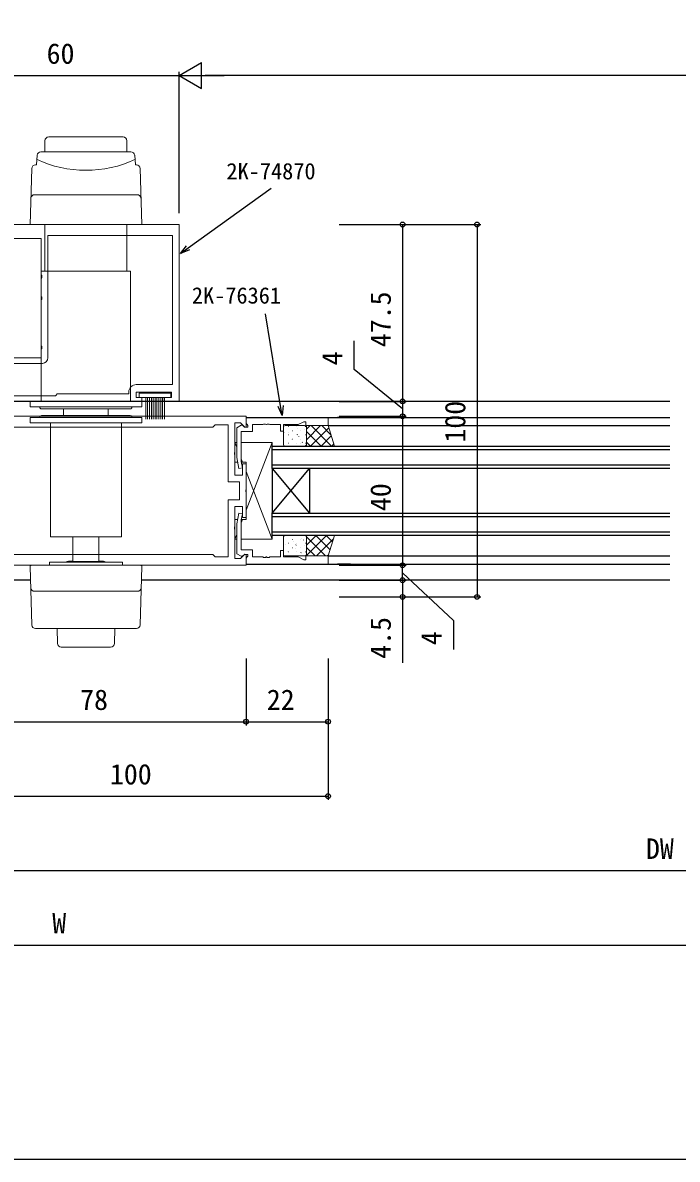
# Model space of a CAD drawing. Units: millimetres, scale not verified. Extents: x -437 to 438, y -681 to 678.
# Drawn here: x -11.2 to 164.5, y -681 to -375.8 of the extents above; entities that cross this region are included whole.
import ezdxf
from ezdxf.enums import TextEntityAlignment as Align

# ---------------------------------------------------------------- set-up
doc = ezdxf.new("R2010")
doc.units = ezdxf.units.MM
doc.header["$LTSCALE"] = 4
doc.layers.add('0-2_YKK_11', color=7, linetype='Continuous', lineweight=18)
doc.layers.add('0-4_YKK_13', color=4, linetype='Continuous', lineweight=18)
for name, color, linetype in [('0-3_YKK_12', 2, 'Continuous'), ('0-6_YKK_D', 6, 'Continuous'), ('0-7_YKK_ZWAK', 7, 'Continuous')]:
    doc.layers.add(name, color=color, linetype=linetype)
doc.styles.add('ＭＳ ゴシック', font='')
doc.styles.get('ＭＳ ゴシック').set_extended_font_data('MS Gothic')

msp = doc.modelspace()

# ---------------------------------------------------------------- linework, layer by layer
at = {"layer": '0-2_YKK_11'}
for points in [[(30.797, -430.001), (-29.203, -430.001)], [(28.797, -475.001), (28.797, -476.501), (26.797, -476.501), (26.797, -477.501), (30.797, -477.501), (30.797, -430.001)], [(-4.403, -465.801), (-4.403, -433.001), (28.997, -433.001)], [(28.997, -433.001), (28.997, -473.001), (19.297, -473.001)], [(-17.203, -433.801), (-6.203, -433.801), (-6.203, -443.543), (-6.083, -443.727), (-6.083, -444.276), (-6.203, -444.46), (-6.203, -449.343), (-6.083, -449.527), (-6.083, -450.076), (-6.203, -450.26), (-6.203, -462.543), (-6.083, -462.727), (-6.083, -463.276), (-6.203, -463.46), (-6.203, -465.801), (-17.203, -465.801)], [(-16.503, -469.901), (-16.503, -469.158), (-15.203, -467.301), (-5.903, -467.301)], [(17.297, -475.001), (17.297, -475.501), (-1.903, -475.501), (-2.203, -475.801), (-2.403, -476.001), (-25.903, -476.001), (-25.903, -471.401), (-18.003, -471.401)], [(-29.203, -477.501), (20.797, -477.501), (20.797, -476.501), (19.297, -476.501), (19.297, -475.001), (28.797, -475.001)], [(48.797, -481.502), (-29.203, -481.501)], [(45.797, -511.043), (45.797, -505.702), (47.797, -505.702), (47.797, -508.702), (48.797, -508.702), (48.797, -501.96), (48.677, -501.777), (48.677, -501.227), (48.797, -501.043), (48.797, -494.302), (47.797, -494.302), (47.797, -497.302), (45.797, -497.302), (45.797, -491.96), (45.677, -491.777), (45.677, -491.227), (45.797, -491.043), (45.797, -483.302), (47.272, -483.302), (48.426, -484.456), (48.797, -484.302), (48.797, -481.502)], [(-29.203, -521.501), (48.797, -521.502), (48.797, -518.701), (48.426, -518.548), (47.272, -519.702), (45.797, -519.702), (45.797, -511.96), (45.677, -511.777), (45.677, -511.227), (45.797, -511.043)]]:
    msp.add_lwpolyline(points, dxfattribs=at)
for points in [[(70.797, -481.801), (48.797, -481.801), (48.797, -483.431), (49.097, -483.731), (49.297, -483.931), (49.297, -484.401), (48.347, -484.401), (47.847, -483.901), (47.509, -483.901), (46.297, -484.601), (46.297, -492.61), (46.804, -495.488), (47.789, -495.315), (47.497, -493.656), (47.497, -485.601), (50.497, -485.601), (50.497, -483.731), (53.288, -483.731), (53.472, -483.611), (54.022, -483.611), (54.205, -483.731), (54.288, -483.731), (54.472, -483.611), (55.022, -483.611), (55.205, -483.731), (57.997, -483.731), (57.997, -485.501), (58.797, -485.501), (58.797, -483.731), (62.731, -483.731), (64.297, -483.001), (64.797, -483.001), (64.797, -484.001), (70.797, -484.001)], [(39.897, -518.602), (-22.703, -518.601), (-22.703, -505.501), (-23.703, -504.501), (-23.703, -498.501), (-22.703, -497.501), (-22.703, -484.401), (39.897, -484.402), (40.497, -483.802), (43.997, -483.802), (43.997, -499.102), (46.997, -499.102), (46.997, -503.902), (43.997, -503.902), (43.997, -519.202), (40.497, -519.202)], [(70.797, -521.201), (48.797, -521.201), (48.797, -519.571), (49.097, -519.271), (49.297, -519.071), (49.297, -518.601), (48.347, -518.601), (47.847, -519.101), (47.509, -519.101), (46.297, -518.401), (46.297, -510.393), (46.804, -507.515), (47.789, -507.688), (47.497, -509.347), (47.497, -517.401), (50.497, -517.401), (50.497, -519.271), (53.288, -519.271), (53.472, -519.391), (54.022, -519.391), (54.205, -519.271), (54.288, -519.271), (54.472, -519.391), (55.022, -519.391), (55.205, -519.271), (57.997, -519.271), (57.997, -517.501), (58.797, -517.501), (58.797, -519.271), (62.731, -519.271), (64.297, -520.001), (64.797, -520.001), (64.797, -519.001), (70.797, -519.001)]]:
    msp.add_lwpolyline(points, close=True, dxfattribs=at)
for centre, radius, start, end in [((-5.903, -465.801), 1.5, 270.00001, 359.99999), ((19.297, -475.001), 2, 90.00001, 179.99999)]:
    msp.add_arc(centre, radius, start, end, dxfattribs=at)
at = {"layer": '0-3_YKK_12'}
for p, q in [((162.545, -477.501), (-185.955, -477.501)), ((48.797, -481.801), (162.545, -481.801)), ((76.797, -481.802), (73.297, -481.802)), ((70.797, -484.001), (162.545, -484.001)), ((55.797, -489.501), (162.545, -489.501)), ((55.797, -495.501), (55.797, -489.501)), ((162.545, -490.501), (55.797, -490.501)), ((55.797, -494.501), (162.545, -494.501)), ((55.797, -495.501), (55.797, -507.501)), ((55.797, -495.501), (65.797, -507.501)), ((55.797, -507.501), (65.797, -495.501)), ((162.545, -495.501), (55.797, -495.501)), ((65.797, -495.501), (65.797, -507.501)), ((55.797, -507.501), (162.545, -507.501)), ((55.797, -513.501), (55.797, -507.501)), ((162.545, -508.501), (55.797, -508.501)), ((55.797, -512.501), (162.545, -512.501)), ((162.545, -513.501), (55.797, -513.501)), ((48.797, -521.201), (162.545, -521.201)), ((70.797, -519.001), (162.545, -519.001)), ((76.797, -521.202), (73.297, -521.202)), ((73.3, -521.202), (162.545, -521.202)), ((76.793, -521.202), (94.801, -521.202)), ((-9.086, -525.501), (-185.955, -525.501)), ((162.545, -525.501), (20.679, -525.501))]:
    msp.add_line(p, q, dxfattribs=at)
at = {"layer": '0-4_YKK_13'}
for p, q in [((-5.204, -410.501), (-5.204, -407.501)), ((15.796, -406.501), (-4.204, -406.501)), ((16.796, -410.501), (16.796, -407.501)), ((-7.504, -414.001), (-7.282, -411.416)), ((17.878, -410.501), (-6.286, -410.501)), ((19.096, -414.001), (18.875, -411.416)), ((-8.736, -414.97), (-9.204, -430.001)), ((-7.504, -414.001), (-7.736, -414.001)), ((19.329, -414.001), (19.096, -414.001)), ((20.329, -414.97), (20.796, -430.001)), ((19.562, -422.001), (-7.97, -422.001)), ((-9.204, -430.001), (20.796, -430.001)), ((-5.204, -430.001), (-5.204, -442.501)), ((16.796, -442.501), (16.796, -430.001)), ((-6.204, -477.501), (-6.204, -442.501)), ((17.796, -442.501), (-6.204, -442.501)), ((17.796, -477.501), (17.796, -442.501)), ((-9.204, -477.501), (20.796, -477.501)), ((-9.204, -479.001), (-9.204, -477.501)), ((20.796, -479.001), (-9.204, -479.001)), ((20.796, -479.001), (20.796, -477.501)), ((21.863, -476.472), (21.863, -482.272)), ((22.363, -476.472), (22.363, -482.272)), ((22.863, -476.472), (22.863, -482.272)), ((23.363, -476.472), (23.363, -482.272)), ((23.863, -476.472), (23.863, -482.272)), ((24.363, -476.472), (24.363, -482.272)), ((24.863, -476.472), (24.863, -482.272)), ((25.363, -476.472), (25.363, -482.272)), ((25.863, -476.472), (25.863, -482.272)), ((26.363, -476.472), (26.363, -482.272)), ((26.863, -476.472), (26.863, -482.272)), ((-9.204, -483.301), (-9.204, -481.801)), ((17.696, -479.501), (-6.104, -479.501)), ((17.696, -481.301), (-6.104, -481.301)), ((-0.204, -481.301), (-0.204, -479.501)), ((-0.204, -481.301), (-0.204, -479.501)), ((11.796, -481.301), (11.796, -479.501)), ((11.796, -481.301), (11.796, -479.501)), ((20.796, -483.301), (-9.204, -483.301)), ((-3.704, -513.901), (-3.704, -483.301)), ((15.296, -513.901), (15.296, -483.301)), ((58.797, -484.501), (58.797, -489.001)), ((64.512, -484.001), (59.297, -484.001)), ((60.157, -484.216), (60.119, -484.216)), ((62.437, -484.216), (62.399, -484.216)), ((62.535, -484.911), (62.528, -484.913)), ((64.582, -485.1), (64.519, -485.141)), ((64.592, -484.182), (64.585, -484.185)), ((64.717, -484.216), (64.679, -484.216)), ((68.796, -484.001), (65.012, -487.785)), ((65.967, -484.001), (65.012, -484.957)), ((65.012, -489.001), (65.012, -484.501)), ((70.995, -484.631), (66.124, -489.501)), ((66.262, -484.001), (71.762, -489.501)), ((69.09, -484.001), (71.582, -486.493)), ((58.963, -485.88), (58.9, -485.922)), ((58.945, -485.428), (58.908, -485.428)), ((58.945, -487.67), (58.908, -487.67)), ((60.157, -486.459), (60.119, -486.459)), ((60.195, -485.739), (60.188, -485.742)), ((60.927, -487.611), (60.92, -487.613)), ((61.225, -485.428), (61.188, -485.428)), ((61.225, -487.67), (61.188, -487.67)), ((62.437, -486.459), (62.399, -486.459)), ((62.565, -486.435), (62.502, -486.476)), ((62.984, -486.882), (62.977, -486.885)), ((63.505, -485.428), (63.468, -485.428)), ((63.505, -487.67), (63.468, -487.67)), ((64.717, -486.459), (64.679, -486.459)), ((65.012, -485.58), (68.933, -489.501)), ((71.673, -486.781), (68.953, -489.501)), ((46.297, -489.801), (45.797, -488.501)), ((47.497, -488.501), (55.797, -488.501)), ((55.797, -488.501), (48.797, -506.701)), ((59.297, -489.501), (64.512, -489.501)), ((60.157, -488.701), (60.119, -488.701)), ((62.437, -488.701), (62.399, -488.701)), ((63.469, -488.841), (63.462, -488.844)), ((63.918, -488.477), (63.856, -488.518)), ((64.717, -488.701), (64.679, -488.701)), ((65.012, -488.408), (66.105, -489.501)), ((72.351, -488.932), (71.781, -489.501)), ((45.797, -493.801), (46.507, -493.801)), ((47.835, -493.801), (47.497, -492.921)), ((55.797, -514.501), (48.797, -496.301)), ((45.797, -509.201), (46.507, -509.201)), ((47.835, -509.201), (47.497, -510.081)), ((47.522, -509.201), (48.797, -509.201)), ((15.296, -513.901), (-3.704, -513.901)), ((2.296, -520.501), (2.296, -513.901)), ((46.297, -513.201), (45.797, -514.501)), ((58.797, -518.501), (58.797, -514.001)), ((58.945, -514.58), (58.908, -514.58)), ((59.297, -513.501), (64.512, -513.501)), ((60.157, -515.611), (60.119, -515.611)), ((61.225, -514.58), (61.188, -514.58)), ((61.548, -515.09), (61.541, -515.093)), ((62.437, -515.611), (62.399, -515.611)), ((63.505, -514.58), (63.468, -514.58)), ((63.641, -514.349), (63.634, -514.351)), ((64.231, -514.715), (64.168, -514.757)), ((64.717, -515.611), (64.679, -515.611)), ((70.409, -513.501), (65.012, -518.898)), ((67.58, -513.501), (65.012, -516.07)), ((65.012, -513.864), (70.149, -519.001)), ((65.012, -514.001), (65.012, -518.501)), ((67.478, -513.501), (71.319, -517.343)), ((72.205, -514.533), (67.737, -519.001)), ((70.306, -513.501), (71.997, -515.193)), ((58.945, -516.823), (58.908, -516.823)), ((59.491, -515.819), (59.484, -515.821)), ((59.94, -517.79), (59.933, -517.793)), ((60.157, -517.854), (60.119, -517.854)), ((61.225, -516.823), (61.188, -516.823)), ((62.033, -517.049), (62.026, -517.052)), ((62.214, -516.05), (62.151, -516.092)), ((62.437, -517.854), (62.399, -517.854)), ((63.505, -516.823), (63.468, -516.823)), ((63.567, -518.093), (63.505, -518.134)), ((64.373, -516.221), (64.366, -516.223)), ((64.717, -517.854), (64.679, -517.854)), ((64.822, -518.192), (64.815, -518.195)), ((65.012, -516.693), (67.321, -519.001)), ((70.903, -518.664), (70.565, -519.001)), ((20.796, -521.501), (-9.204, -521.501)), ((-9.195, -521.81), (-8.732, -537.531)), ((20.487, -521.501), (-8.895, -521.501)), ((15.596, -520.701), (-4.004, -520.701)), ((-4.004, -521.501), (-4.004, -520.701)), ((2.296, -520.401), (1.121, -520.401)), ((10.472, -520.401), (9.296, -520.401)), ((15.596, -521.501), (15.596, -520.701)), ((20.787, -521.81), (20.325, -537.531)), ((64.512, -519.001), (59.297, -519.001)), ((62.765, -518.921), (62.758, -518.923)), ((-8.027, -528.501), (19.619, -528.501)), ((19.325, -538.501), (-7.733, -538.501)), ((-1.947, -538.501), (-1.831, -542.53)), ((13.424, -542.53), (13.539, -538.501)), ((12.424, -543.501), (-0.832, -543.501))]:
    msp.add_line(p, q, dxfattribs=at)
for points in [[(28.613, -475.272), (20.113, -475.272), (20.113, -476.472), (28.613, -476.472)], [(70.797, -484.001), (65.012, -484.001), (65.012, -489.501), (72.53, -489.501)], [(70.797, -519.001), (65.012, -519.001), (65.012, -513.501), (72.53, -513.501)]]:
    msp.add_lwpolyline(points, close=True, dxfattribs=at)
for points in [[(20.796, -483.301), (20.796, -481.801), (-9.204, -481.801)], [(45.797, -493.801), (45.797, -488.501), (46.297, -488.501)], [(55.797, -488.501), (55.797, -514.501), (47.497, -514.501)], [(47.522, -493.801), (48.797, -493.801), (48.797, -509.201)], [(46.297, -514.501), (45.797, -514.501), (45.797, -509.201)], [(2.296, -520.501), (9.296, -520.501), (9.296, -513.901)]]:
    msp.add_lwpolyline(points, dxfattribs=at)
for centre, radius, start, end in [((-4.204, -407.501), 1, 90, 180), ((15.796, -407.501), 1, 0, 90), ((-6.286, -411.501), 1, 90, 175.10091), ((17.878, -411.501), 1, 4.89909, 90), ((-7.736, -415.001), 1, 90, 178.09085), ((5.796, -384.043), 31.413, 244.95126, 295.04874), ((19.329, -415.001), 1, 1.90915, 90), ((-7.97, -423.001), 1, 90, 178.09085), ((19.562, -423.001), 1, 1.90915, 90), ((-6.104, -479.001), 0.5, 180, 270), ((17.696, -479.001), 0.5, 270, 0), ((-6.104, -481.801), 0.5, 90, 180), ((17.696, -481.801), 0.5, 0, 90), ((59.297, -484.501), 0.5, 90, 180), ((64.512, -484.501), 0.5, 0, 90), ((59.297, -489.001), 0.5, 180, 270), ((64.512, -489.001), 0.5, 270, 0), ((59.297, -514.001), 0.5, 90, 180), ((64.512, -514.001), 0.5, 0, 90), ((59.297, -518.501), 0.5, 180, 270), ((64.512, -518.501), 0.5, 270, 0), ((-8.895, -521.801), 0.3, 90, 181.68468), ((1.121, -521.201), 0.8, 90, 141.31781), ((10.472, -521.201), 0.8, 38.68219, 90), ((20.487, -521.801), 0.3, 358.31532, 90), ((-8.027, -527.501), 1, 181.68468, 270), ((19.619, -527.501), 1, 270, 358.31532), ((-7.733, -537.501), 1, 181.68468, 270), ((19.325, -537.501), 1, 270, 358.31532), ((-0.832, -542.501), 1, 181.63658, 270), ((12.424, -542.501), 1, 270, 358.36342)]:
    msp.add_arc(centre, radius, start, end, dxfattribs=at)
at = {"layer": '0-6_YKK_D'}
for p, q in [((30.797, -390.001), (36.859, -386.501)), ((36.859, -393.501), (36.859, -386.501)), ((-29.203, -390.001), (30.797, -390.001)), ((30.797, -427.001), (30.797, -389.001)), ((30.797, -427.001), (30.797, -389.001)), ((30.797, -390.001), (36.859, -393.501)), ((30.797, -390.001), (42.921, -390.001)), ((370.293, -390.001), (37.797, -390.001)), ((73.797, -430.001), (91.797, -430.001)), ((73.797, -430.001), (111.797, -430.001)), ((90.797, -430.001), (90.797, -477.501)), ((110.797, -430.001), (110.797, -530.001)), ((73.797, -477.501), (91.797, -477.501)), ((73.797, -477.501), (91.797, -477.501)), ((90.797, -477.501), (90.797, -481.502)), ((73.797, -481.501), (91.797, -481.501)), ((73.797, -481.502), (91.797, -481.502)), ((90.797, -481.501), (90.797, -521.501)), ((73.797, -521.501), (91.797, -521.501)), ((73.797, -521.501), (91.797, -521.501)), ((90.797, -525.501), (90.797, -521.501)), ((73.797, -525.501), (91.797, -525.501)), ((73.797, -525.501), (91.797, -525.501)), ((73.797, -530.001), (111.797, -530.001)), ((73.797, -530.001), (91.797, -530.001)), ((48.797, -546.501), (48.797, -564.501)), ((48.797, -546.501), (48.797, -564.501)), ((70.797, -546.501), (70.797, -564.501)), ((70.797, -546.501), (70.797, -584.501)), ((-29.203, -563.501), (48.797, -563.501)), ((48.797, -563.501), (70.797, -563.501)), ((-29.203, -583.501), (70.797, -583.501)), ((-22.203, -603.501), (350.293, -603.501)), ((-368.707, -623.501), (370.293, -623.501))]:
    msp.add_line(p, q, dxfattribs=at)
for points in [[(31.157, -437.758), (33.229, -436.272), (55.529, -420.277)], [(33.627, -436.827), (31.157, -437.758), (32.831, -435.717)], [(58.44, -481.251), (58.033, -478.733), (54.027, -453.98)], [(90.797, -479.502), (77.813, -468.947), (77.813, -461.217)], [(58.707, -478.624), (58.44, -481.251), (57.358, -478.842)], [(90.797, -523.501), (104.434, -536.355), (104.434, -544.085)], [(90.797, -525.501), (90.797, -530.001), (90.797, -547.739)]]:
    msp.add_lwpolyline(points, dxfattribs=at)
for centre in [(90.797, -430.001), (110.797, -430.001), (90.797, -477.501), (90.797, -477.501), (90.797, -481.501), (90.797, -481.502), (90.797, -521.501), (90.797, -521.501), (90.797, -525.501), (90.797, -525.501), (90.797, -530.001), (110.797, -530.001), (48.797, -563.501), (48.797, -563.501), (70.797, -563.501), (70.797, -583.501)]:
    msp.add_circle(centre, 0.637, dxfattribs=at)
at = {"layer": '0-7_YKK_ZWAK'}
msp.add_lwpolyline([(-436.7, -681), (438.3, -681), (438.3, 644)], dxfattribs=at)

# ---------------------------------------------------------------- texts
at = {"layer": '0-6_YKK_D', "style": 'ＭＳ ゴシック'}
for s, height, p in [('60', 5.499, (-4.764, -388.501)), ('2K-74870', 4.399, (43.512, -419.201)), ('2K-76361', 4.399, (34.229, -452.566)), ('78', 5.499, (4.236, -562.001)), ('22', 5.499, (54.342, -562.001)), ('100', 5.499, (12.231, -582.001)), ('DW', 5.499, (156.14, -602.001)), ('W', 5.499, (-3.255, -622.001))]:
    msp.add_text(s, height=height, dxfattribs=at).set_placement(p, align=Align.BOTTOM_LEFT)
for s, p in [('47.5', (89.297, -462.956)), ('4', (76.313, -467.83)), ('100', (109.297, -488.567)), ('40', (89.297, -506.956)), ('4.5', (89.297, -546.623)), ('4', (102.934, -542.968))]:
    msp.add_text(s, height=5.499, rotation=90, dxfattribs=at).set_placement(p, align=Align.BOTTOM_LEFT)

doc.saveas('drawing.dxf')
